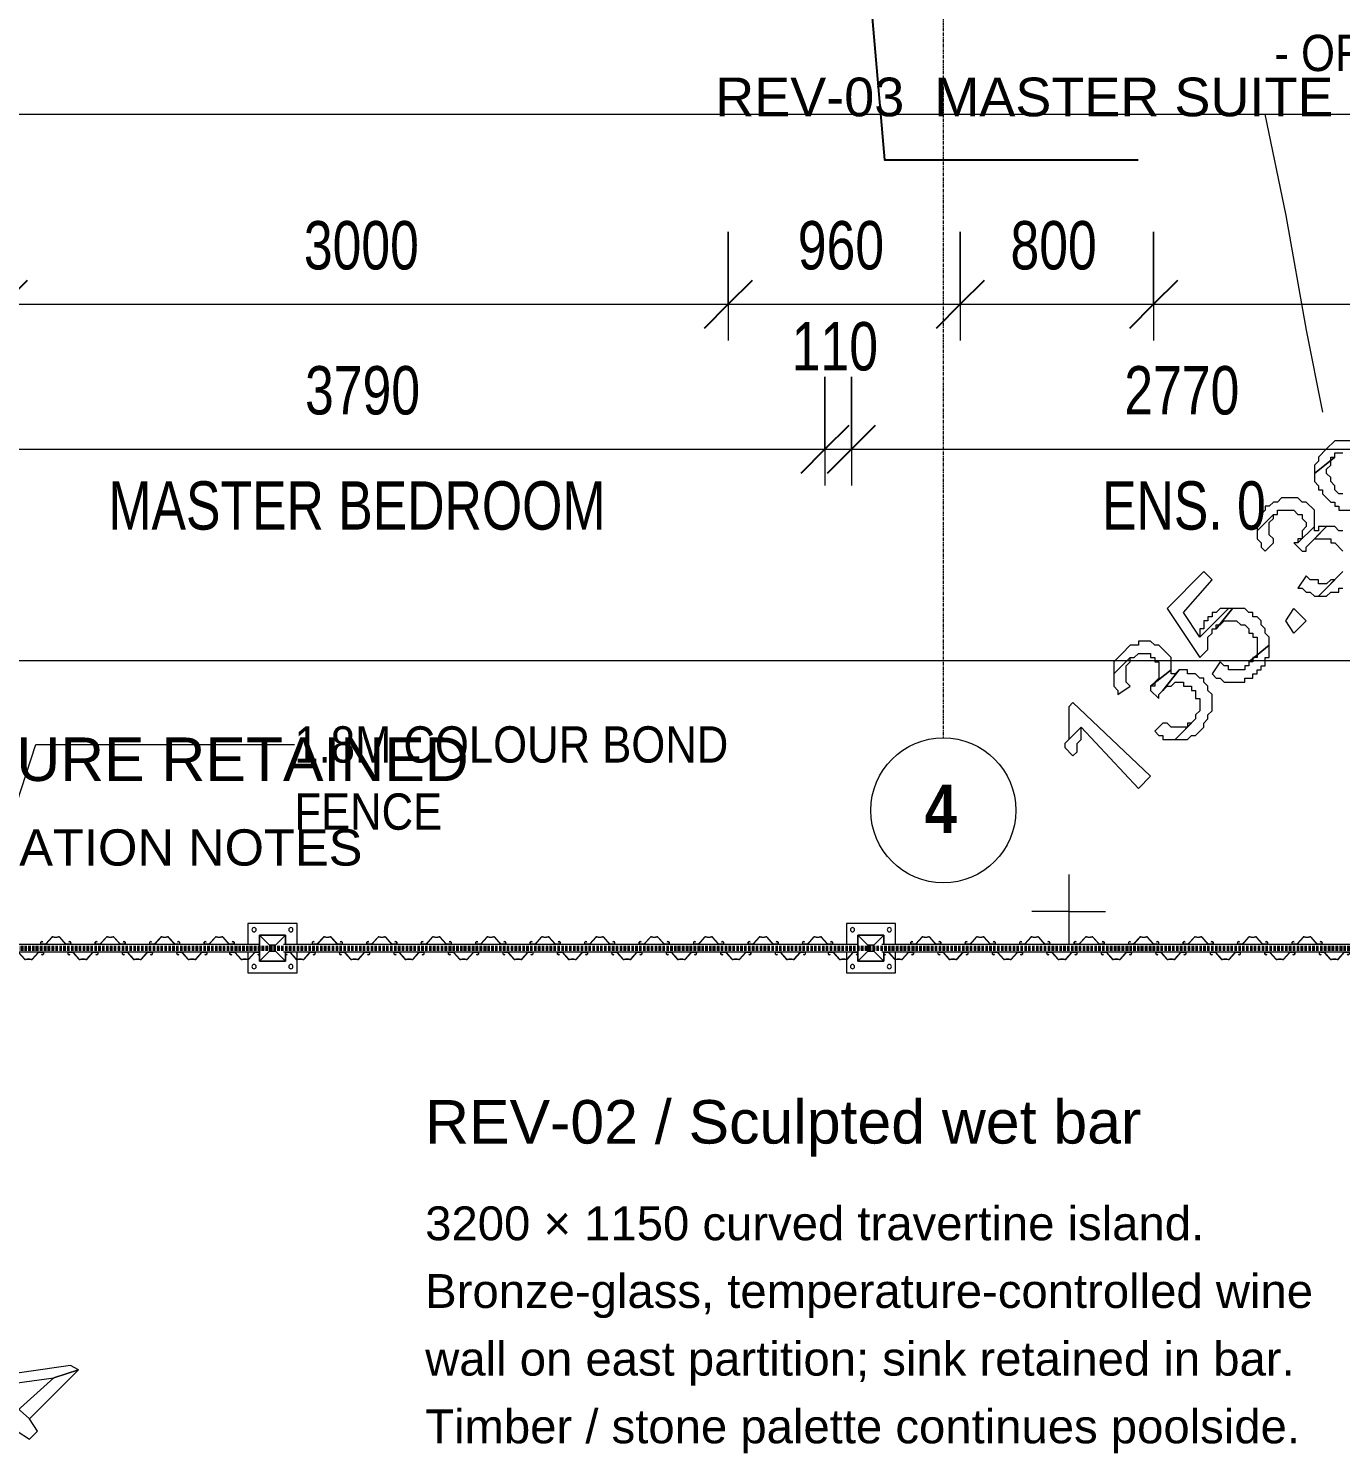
# Model space of a CAD drawing. Header units: millimetres. Extents: x -3370 to 37592, y -25802 to 13127.
# Drawn here: x 13359 to 18788, y -12282 to -6387 of the extents above; entities that cross this region are included whole.
import ezdxf

# ---------------------------------------------------------------- set-up
doc = ezdxf.new("R2010")
doc.units = ezdxf.units.MM
doc.linetypes.add('Boundary', pattern=[16, 10, -3, 0, -3])
doc.linetypes.add('Grid Line', pattern=[22.225, 12.7, -3.175, 3.175, -3.175])
for name, color, linetype, lineweight in [('2 Hoop survey', 8, 'Continuous', 9), ('A-ANNO-DIMS', 211, 'Continuous', 9), ('A-ANNO-DIMS-100', 211, 'Continuous', 9), ('A-FLOR-HRAL', 11, 'Continuous', 9), ('C-BLDG-PADS', 91, 'Continuous', 9), ('C-PROP-LINE', 91, 'Boundary', 70), ('G-ANNO-TEXT', 231, 'Continuous', 9), ('S-GRID', 1, 'Continuous', 9), ('S-GRID-IDEN', 1, 'Continuous', 9), ('默认', 18, 'Continuous', 9)]:
    doc.layers.add(name, color=color, linetype=linetype, lineweight=lineweight)
doc.layers.add('ID_REVISION_MARKUP', color=7, linetype='Continuous', lineweight=25, true_color=0xc83228)
doc.styles.add('Avenir', font='', dxfattribs={"width": 0.9, "height": 150})
doc.styles.add('Avenir_1', font='', dxfattribs={"width": 0.8, "height": 200})
doc.styles.add('Avenir_B', font='', dxfattribs={"width": 0.9, "height": 200})
doc.styles.add('ID_SANS', font='Arial.ttf')
doc.styles.get('Avenir').set_extended_font_data('Avenir')
doc.styles.get('Avenir_1').set_extended_font_data('Avenir')
doc.styles.get('Avenir_B').set_extended_font_data('Avenir', bold=True)
doc.dimstyles.new('OJID-2_0mm_Diagonal_Tick', dxfattribs={"dimscale": 304.8, "dimtxt": 282.499429, "dimasz": 0.656168, "dimexe": 0.492126, "dimexo": 0.0625, "dimgap": 0.164042, "dimtad": 1, "dimdsep": 46, "dimtxsty": 'Avenir_1', "dimblk1": 'OBLIQUE', "dimblk2": 'OBLIQUE', "dimsah": 1, "dimcen": 0.09, "dimdle": 0.492126, "dimazin": 3, "dimtfac": 1, "dimtdec": 4, "dimtix": 1, "dimtmove": 0, "dimatfit": 3, "dimfxl": 0.984252, "dimfxlon": 1, "dimtvp": 1, "dimtolj": 1, "dimarcsym": 2})
doc.dimstyles.new('OJID-2_0mm_Diagonal_Tick_1', dxfattribs={"dimscale": 304.8, "dimtxt": 282.499429, "dimasz": 0.656168, "dimexe": 0.492126, "dimexo": 0.0625, "dimgap": 0.164042, "dimtad": 1, "dimdsep": 46, "dimtxsty": 'Avenir_1', "dimblk1": 'OBLIQUE', "dimblk2": 'OBLIQUE', "dimsah": 1, "dimcen": 0.09, "dimdle": 0.492126, "dimazin": 3, "dimtfac": 1, "dimtdec": 4, "dimtix": 1, "dimtmove": 2, "dimatfit": 3, "dimfxl": 0.984252, "dimfxlon": 1, "dimtvp": 1, "dimtolj": 1, "dimarcsym": 2})

# ---------------------------------------------------------------- blocks, each defined once
blk = doc.blocks.new('2 Hoop survey-1260670-Lower Ground Floor')
at = {"layer": '默认', "color": 9}
for p, q in [((66093.3, 302.1), (66093.3, 13.2)), ((66093.3, 149.7), (65940.9, 149.7)), ((66093.3, 149.7), (66245.7, 149.7))]:
    blk.add_line(p, q, dxfattribs=at)
at = {"layer": '默认', "color": 9, "flags": 128}
for points in [[(66904, 3447.3), (66990.7, 3028.2), (67075.4, 2554.1), (67143.1, 2215.4)], [(67312.5, 2096.9), (67193.9, 2096.9), (67160.1, 2063.1), (67126.2, 2029.2), (67126.2, 2012.3), (67109.3, 1995.3), (67109.3, 1961.5), (67193.9, 2029.2), (67193.9, 2046.1), (67227.8, 2046.1)], [(67227.8, 1876.8), (67210.9, 1876.8), (67193.9, 1893.7), (67193.9, 1910.7), (67177, 1927.6), (67177, 1944.5), (67160.1, 1961.5), (67160.1, 1978.4), (67177, 1995.3), (67177, 2029.2), (67193.9, 2029.2), (67109.3, 1961.5), (67109.3, 1927.6), (67126.2, 1910.7), (67126.2, 1893.7), (67143.1, 1893.7), (67143.1, 1876.8), (67177, 1842.9), (67193.9, 1842.9), (67193.9, 1826), (67210.9, 1826), (67210.9, 1809.1), (67261.7, 1809.1)], [(67227.8, 1555.1), (67126.2, 1453.5), (67160.1, 1453.5), (67177, 1470.4), (67210.9, 1470.4), (67210.9, 1487.4), (67227.8, 1487.4)], [(67227.8, 1724.4), (67210.9, 1724.4), (67193.9, 1741.3), (67160.1, 1741.3), (67109.3, 1690.5), (67177, 1690.5), (67177, 1673.6), (67193.9, 1673.6), (67227.8, 1639.7)]]:
    blk.add_lwpolyline(points, dxfattribs=at)
for points in [[(66906.1, 1826), (66906.1, 1809.1), (66889.2, 1792.1), (66889.2, 1775.2), (66872.2, 1758.3), (66872.2, 1724.4), (66939.9, 1792.1), (66956.9, 1792.1), (66956.9, 1809.1), (67024.6, 1809.1), (67041.5, 1792.1), (67058.5, 1792.1), (67058.5, 1775.2), (67075.4, 1758.3), (67075.4, 1741.3), (67058.5, 1724.4), (67058.5, 1690.5), (67041.5, 1690.5), (67041.5, 1673.6), (67109.3, 1741.3), (67109.3, 1809.1), (67075.4, 1842.9), (67058.5, 1842.9), (67041.5, 1859.9), (66973.8, 1859.9), (66956.9, 1842.9), (66939.9, 1842.9), (66923, 1826)], [(66872.2, 1724.4), (66872.2, 1690.5), (66889.2, 1673.6), (66889.2, 1656.7), (66906.1, 1639.7), (66939.9, 1673.6), (66939.9, 1690.5), (66923, 1707.5), (66923, 1758.3), (66939.9, 1775.2), (66939.9, 1792.1)], [(67024.6, 1673.6), (67058.5, 1639.7), (67075.4, 1639.7), (67075.4, 1656.7), (67160.1, 1741.3), (67126.2, 1741.3), (67126.2, 1724.4), (67109.3, 1724.4), (67109.3, 1741.3), (67041.5, 1673.6)], [(66652.1, 1555.1), (66499.7, 1402.7), (66635.2, 1199.5), (66669, 1233.4), (66669, 1284.2), (66686, 1301.1), (66686, 1318), (66702.9, 1318), (66770.6, 1402.7), (66753.7, 1402.7), (66635.2, 1284.2), (66567.4, 1385.8), (66686, 1521.2)], [(67075.4, 1538.1), (67041.5, 1487.4), (67058.5, 1487.4), (67075.4, 1470.4), (67092.3, 1470.4), (67109.3, 1453.5), (67126.2, 1453.5), (67193.9, 1521.2), (67177, 1521.2), (67160.1, 1504.3), (67126.2, 1504.3), (67126.2, 1521.2), (67092.3, 1521.2)], [(66669, 1368.8), (66669, 1351.9), (66652.1, 1351.9), (66652.1, 1318), (66635.2, 1318), (66635.2, 1284.2), (66753.7, 1402.7), (66719.8, 1402.7), (66702.9, 1385.8), (66686, 1385.8), (66686, 1368.8)], [(66770.6, 1402.7), (66702.9, 1318), (66702.9, 1335), (66719.8, 1335), (66736.8, 1351.9), (66787.6, 1351.9), (66804.5, 1335), (66821.4, 1335), (66838.4, 1318), (66838.4, 1301.1), (66855.3, 1301.1), (66855.3, 1284.2), (66872.2, 1284.2), (66872.2, 1199.5), (66855.3, 1199.5), (66855.3, 1182.6), (66838.4, 1182.6), (66923, 1250.3), (66923, 1284.2), (66906.1, 1301.1), (66906.1, 1318), (66889.2, 1335), (66889.2, 1351.9), (66872.2, 1368.8), (66855.3, 1368.8), (66855.3, 1385.8), (66838.4, 1385.8), (66821.4, 1402.7)], [(67024.6, 1301.1), (66990.7, 1351.9), (67024.6, 1402.7), (67075.4, 1351.9)], [(66313.4, 1216.4), (66279.6, 1182.6), (66279.6, 1131.8), (66347.3, 1199.5), (66364.2, 1199.5), (66381.2, 1216.4), (66432, 1216.4), (66432, 1199.5), (66448.9, 1199.5), (66448.9, 1182.6), (66465.8, 1182.6), (66465.8, 1114.8), (66448.9, 1097.9), (66448.9, 1081), (66432, 1081), (66516.6, 1148.7), (66516.6, 1199.5), (66465.8, 1250.3), (66448.9, 1250.3), (66432, 1267.2), (66381.2, 1267.2), (66381.2, 1250.3), (66347.3, 1250.3)], [(66719.8, 1182.6), (66686, 1131.8), (66702.9, 1114.8), (66719.8, 1114.8), (66736.8, 1097.9), (66821.4, 1097.9), (66821.4, 1114.8), (66855.3, 1114.8), (66855.3, 1131.8), (66872.2, 1131.8), (66872.2, 1148.7), (66889.2, 1148.7), (66889.2, 1165.6), (66906.1, 1165.6), (66906.1, 1199.5), (66923, 1199.5), (66923, 1250.3), (66838.4, 1182.6), (66838.4, 1165.6), (66821.4, 1165.6), (66821.4, 1148.7), (66753.7, 1148.7), (66753.7, 1165.6), (66736.8, 1165.6)], [(66279.6, 1131.8), (66279.6, 1081), (66296.5, 1064), (66296.5, 1047.1), (66347.3, 1081), (66330.4, 1097.9), (66330.4, 1165.6), (66347.3, 1182.6), (66347.3, 1199.5)], [(66432, 1064), (66465.8, 1030.2), (66465.8, 1047.1), (66482.8, 1064), (66550.5, 1148.7), (66533.6, 1131.8), (66516.6, 1131.8), (66516.6, 1148.7), (66432, 1081)], [(66550.5, 1148.7), (66482.8, 1064), (66499.7, 1081), (66516.6, 1081), (66533.6, 1097.9), (66567.4, 1097.9), (66567.4, 1081), (66601.3, 1081), (66601.3, 1064), (66618.2, 1064), (66618.2, 1030.2), (66635.2, 1030.2), (66635.2, 979.4), (66618.2, 962.4), (66618.2, 945.5), (66533.6, 860.9), (66584.4, 860.9), (66601.3, 877.8), (66618.2, 877.8), (66652.1, 911.7), (66652.1, 928.6), (66669, 945.5), (66669, 962.4), (66686, 979.4), (66686, 1047.1), (66669, 1064), (66669, 1081), (66652.1, 1097.9), (66652.1, 1114.8), (66635.2, 1114.8), (66618.2, 1131.8), (66584.4, 1131.8), (66584.4, 1148.7)], [(66110.3, 1013.2), (66093.3, 996.3), (66093.3, 860.9), (66144.1, 911.7), (66381.2, 657.7), (66432, 708.5)], [(66093.3, 860.9), (66076.4, 843.9), (66076.4, 827), (66110.3, 793.1), (66127.2, 810.1), (66127.2, 843.9), (66144.1, 860.9), (66144.1, 911.7)], [(66482.8, 928.6), (66448.9, 894.7), (66465.8, 877.8), (66482.8, 877.8), (66482.8, 860.9), (66533.6, 860.9), (66601.3, 928.6), (66584.4, 928.6), (66584.4, 911.7), (66516.6, 911.7), (66499.7, 928.6)], [(61995.7, -1746.7), (61894.1, -1780.6), (61741.7, -1916.1), (61640.1, -1814.5), (61792.5, -1949.9), (61995.7, -1746.7), (61961.8, -1729.8), (61606.2, -1780.6), (61572.4, -1814.5), (61707.8, -1949.9), (61640.1, -2034.6), (61674, -2068.5), (61741.7, -2000.7), (61792.5, -2034.6), (61826.4, -2000.7), (61792.5, -1949.9), (61640.1, -1814.5), (61894.1, -1780.6)]]:
    blk.add_lwpolyline(points, close=True, dxfattribs=at)
blk = doc.blocks.new('栏杆扶手 - Right Side-V1-Lower Ground Floor')
at = {"layer": 'A-FLOR-HRAL'}
for p, q in [((14.3, 41.4), (-14.4, 15.7)), ((-13.9, 15.1), (14.8, 40.8)), ((6.2, 53.8), (6.8, 54.4)), ((15.1, 57.8), (15.1, 43.2)), ((15.9, 43.2), (15.9, 57.8)), ((-14.4, -15.7), (14.3, -41.4)), ((14.8, -40.8), (-13.9, -15.1)), ((6.8, -54.4), (6.2, -53.8)), ((15.1, -43.2), (15.1, -57.8)), ((15.9, -57.8), (15.9, -43.2))]:
    blk.add_line(p, q, dxfattribs=at)
for centre, radius, start, end in [((10.2, 57.8), 5.65, 360, 225.25952), ((10.2, 57.8), 4.86, 0, 225.30193), ((-11.9, 12.6), 3.97, 129.21574, 193.48706), ((-64.6, 0), 50.2, 346.51294, 13.48706), ((-11.9, 12.6), 3.17, 129.21574, 193.48706), ((-64.6, 0), 51, 346.51294, 13.48706), ((12.7, 43.2), 2.38, 311.84708, 0), ((12.7, 43.2), 3.17, 311.84584, 0), ((-11.9, -12.6), 3.97, 166.51294, 230.78426), ((-11.9, -12.6), 3.18, 166.51294, 230.78426), ((10.2, -57.8), 5.65, 134.74048, 360), ((10.2, -57.8), 4.86, 134.69807, 0), ((12.7, -43.2), 2.38, 0, 48.15292), ((12.7, -43.2), 3.17, 0, 48.15416)]:
    blk.add_arc(centre, radius, start, end, dxfattribs=at)
blk = doc.blocks.new('栏杆扶手 - Left Side-1798714-Lower Ground Floor')
at = {"layer": 'A-FLOR-HRAL'}
for p, q in [((-15.9, 57.8), (-15.9, 43.2)), ((-15.1, 43.2), (-15.1, 57.8)), ((-14.8, 40.8), (13.9, 15.1)), ((14.4, 15.7), (-14.3, 41.4)), ((-6.8, 54.4), (-6.2, 53.8)), ((-15.9, -43.2), (-15.9, -57.8)), ((-15.1, -57.8), (-15.1, -43.2)), ((13.9, -15.1), (-14.8, -40.8)), ((-14.3, -41.4), (14.4, -15.7)), ((-6.2, -53.8), (-6.8, -54.4))]:
    blk.add_line(p, q, dxfattribs=at)
for centre, radius, start, end in [((-10.2, 57.8), 5.65, 314.74048, 180), ((-10.2, 57.8), 4.86, 314.69807, 180), ((-12.7, 43.2), 3.17, 180, 228.15416), ((-12.7, 43.2), 2.38, 180, 228.15292), ((64.6, 0), 51, 166.51294, 193.48706), ((11.9, 12.6), 3.18, 346.51294, 50.78426), ((11.9, 12.6), 3.97, 346.51294, 50.78426), ((64.6, 0), 50.2, 166.51294, 193.48706), ((-12.7, -43.2), 3.17, 131.84584, 180), ((-10.2, -57.8), 5.65, 180, 45.25952), ((-12.7, -43.2), 2.38, 131.84708, 180), ((-10.2, -57.8), 4.86, 180, 45.30193), ((11.9, -12.6), 3.17, 309.21574, 13.48706), ((11.9, -12.6), 3.97, 309.21574, 13.48706)]:
    blk.add_arc(centre, radius, start, end, dxfattribs=at)
blk = doc.blocks.new('栏杆扶手 - Right Side-V2-Lower Ground Floor')
at = {"layer": 'A-FLOR-HRAL'}
for p, q in [((14.3, 41.4), (-14.4, 15.7)), ((-13.9, 15.1), (14.8, 40.8)), ((6.2, 53.8), (6.8, 54.4)), ((15.1, 57.8), (15.1, 43.2)), ((15.9, 43.2), (15.9, 57.8)), ((-14.4, -15.7), (14.3, -41.4)), ((14.8, -40.8), (-13.9, -15.1)), ((6.8, -54.4), (6.2, -53.8)), ((15.1, -43.2), (15.1, -57.8)), ((15.9, -57.8), (15.9, -43.2))]:
    blk.add_line(p, q, dxfattribs=at)
for centre, radius, start, end in [((10.2, 57.8), 5.65, 360, 225.25952), ((10.2, 57.8), 4.86, 0, 225.30193), ((-11.9, 12.6), 3.97, 129.21574, 193.48706), ((-64.6, 0), 50.2, 346.51294, 13.48706), ((-11.9, 12.6), 3.17, 129.21574, 193.48706), ((-64.6, 0), 51, 346.51294, 13.48706), ((12.7, 43.2), 2.38, 311.84708, 0), ((12.7, 43.2), 3.17, 311.84584, 0), ((-11.9, -12.6), 3.97, 166.51294, 230.78426), ((-11.9, -12.6), 3.18, 166.51294, 230.78426), ((10.2, -57.8), 5.65, 134.74048, 205.13408), ((10.2, -57.8), 4.86, 134.69807, 205.10492), ((12.7, -43.2), 2.38, 0, 48.15292), ((10.2, -57.8), 4.86, 331.83726, 0), ((12.7, -43.2), 3.17, 0, 48.15416), ((10.2, -57.8), 5.65, 345.92128, 360)]:
    blk.add_arc(centre, radius, start, end, dxfattribs=at)
blk = doc.blocks.new('栏杆扶手 - Surface-Mounted Center-1798717-Lower Ground Floor')
at = {"layer": 'A-FLOR-HRAL'}
for p, q in [((-15.875, 101.6), (-101.6, 101.6)), ((-101.6, 101.6), (-101.6, -101.6)), ((101.6, 101.6), (15.875, 101.6)), ((101.6, -101.6), (101.6, 101.6)), ((-53.975, 53.975), (53.975, 53.975)), ((-53.975, 53.975), (-12.7, 12.7)), ((-53.975, -53.975), (-53.975, 53.975)), ((53.975, 53.975), (-53.975, 53.975)), ((-53.975, 53.975), (-53.975, -53.975)), ((12.7, 12.7), (-12.7, 12.7)), ((-12.7, 12.7), (-12.7, -12.7)), ((12.7, 12.7), (53.975, 53.975)), ((12.7, -12.7), (12.7, 12.7)), ((53.975, 53.975), (53.975, -53.975)), ((53.975, -53.975), (53.975, 53.975)), ((-53.975, -53.975), (-12.7, -12.7)), ((-15.875, -53.975), (-53.975, -53.975)), ((-53.975, -53.975), (-15.875, -53.975)), ((-12.7, -12.7), (12.7, -12.7)), ((53.975, -53.975), (12.7, -12.7)), ((53.975, -53.975), (15.875, -53.975)), ((15.875, -53.975), (53.975, -53.975)), ((-101.6, -101.6), (-15.875, -101.6)), ((15.875, -101.6), (101.6, -101.6))]:
    blk.add_line(p, q, dxfattribs=at)
for centre, start, end in [((-76.2, 76.2), 0, 180), ((-76.2, 76.2), 180, 0), ((76.2, 76.2), 0, 180), ((76.2, 76.2), 180, 0), ((-76.2, -76.2), 0, 180), ((-76.2, -76.2), 180, 0), ((76.2, -76.2), 0, 180), ((76.2, -76.2), 180, 0)]:
    blk.add_arc(centre, 8.731, start, end, dxfattribs=at)
blk = doc.blocks.new('栏杆扶手 - Right Side-1798712-Lower Ground Floor')
at = {"layer": 'A-FLOR-HRAL'}
for p, q in [((14.3, 41.4), (-14.4, 15.7)), ((-13.9, 15.1), (14.8, 40.8)), ((6.2, 53.8), (6.8, 54.4)), ((15.1, 57.8), (15.1, 43.2)), ((15.9, 43.2), (15.9, 57.8)), ((-14.4, -15.7), (14.3, -41.4)), ((14.8, -40.8), (-13.9, -15.1)), ((6.8, -54.4), (6.2, -53.8)), ((15.1, -43.2), (15.1, -57.8)), ((15.9, -57.8), (15.9, -43.2))]:
    blk.add_line(p, q, dxfattribs=at)
for centre, radius, start, end in [((10.2, 57.8), 5.65, 154.86592, 225.25952), ((10.2, 57.8), 4.86, 154.89508, 225.30193), ((10.2, 57.8), 4.86, 0, 28.16274), ((10.2, 57.8), 5.65, 360, 14.07872), ((-11.9, 12.6), 3.97, 129.21574, 193.48706), ((-64.6, 0), 50.2, 346.51294, 13.48706), ((-11.9, 12.6), 3.17, 129.21574, 193.48706), ((-64.6, 0), 51, 346.51294, 13.48706), ((12.7, 43.2), 2.38, 311.84708, 0), ((12.7, 43.2), 3.17, 311.84584, 0), ((-11.9, -12.6), 3.97, 166.51294, 230.78426), ((-11.9, -12.6), 3.18, 166.51294, 230.78426), ((10.2, -57.8), 5.65, 134.74048, 360), ((10.2, -57.8), 4.86, 134.69807, 0), ((12.7, -43.2), 2.38, 0, 48.15292), ((12.7, -43.2), 3.17, 0, 48.15416)]:
    blk.add_arc(centre, radius, start, end, dxfattribs=at)
blk = doc.blocks.new('栏杆扶手 - Right Side-V9-Lower Ground Floor')
at = {"layer": 'A-FLOR-HRAL'}
for p, q in [((14.3, 41.4), (-14.4, 15.7)), ((-13.9, 15.1), (14.8, 40.8)), ((6.2, 53.8), (6.8, 54.4)), ((15.1, 57.8), (15.1, 43.2)), ((15.9, 43.2), (15.9, 57.8)), ((-14.4, -15.7), (14.3, -41.4)), ((14.8, -40.8), (-13.9, -15.1)), ((6.8, -54.4), (6.2, -53.8)), ((15.1, -43.2), (15.1, -57.8)), ((15.9, -57.8), (15.9, -43.2))]:
    blk.add_line(p, q, dxfattribs=at)
for centre, radius, start, end in [((10.2, 57.8), 5.65, 360, 225.25952), ((10.2, 57.8), 4.86, 0, 225.30193), ((-11.9, 12.6), 3.97, 129.21574, 193.48706), ((-64.6, 0), 50.2, 346.51294, 13.48706), ((-11.9, 12.6), 3.17, 129.21574, 193.48706), ((-64.6, 0), 51, 346.51294, 13.48706), ((12.7, 43.2), 2.38, 311.84708, 0), ((12.7, 43.2), 3.17, 311.84584, 0), ((-11.9, -12.6), 3.97, 166.51294, 230.78426), ((-11.9, -12.6), 3.18, 166.51294, 230.78426), ((10.2, -57.8), 5.65, 134.74048, 205.13408), ((10.2, -57.8), 4.86, 134.69807, 215.73753), ((12.7, -43.2), 2.38, 0, 48.15292), ((10.2, -57.8), 4.86, 331.83726, 0), ((12.7, -43.2), 3.17, 0, 48.15416), ((10.2, -57.8), 5.65, 345.92128, 360)]:
    blk.add_arc(centre, radius, start, end, dxfattribs=at)
blk = doc.blocks.new('栏杆扶手 - 栏杆扶手-2236474-Lower Ground Floor')
at = {"layer": 'A-FLOR-HRAL'}
for p, q in [((14314.2, -10175.8), (12324.1, -10175.8)), ((16790.5, -10175.8), (14413.3, -10175.8)), ((19266.8, -10175.8), (16889.6, -10175.8)), ((14314.2, -10207.5), (12324.1, -10207.5)), ((16790.5, -10207.5), (14413.3, -10207.5)), ((19266.8, -10207.5), (16889.6, -10207.5))]:
    blk.add_line(p, q, dxfattribs=at)
at = {"rotation": 89.99999999999982}
for name, p in [('栏杆扶手 - Surface-Mounted Center-1798717-Lower Ground Floor', (14368.1, -10191.6)), ('栏杆扶手 - Surface-Mounted Center-1798717-Lower Ground Floor', (16844.4, -10191.6)), ('栏杆扶手 - Left Side-1798714-Lower Ground Floor', (13471.2, -10159.8)), ('栏杆扶手 - Left Side-1798714-Lower Ground Floor', (13696.6, -10159.8)), ('栏杆扶手 - Left Side-1798714-Lower Ground Floor', (13922, -10159.8)), ('栏杆扶手 - Left Side-1798714-Lower Ground Floor', (14147.4, -10159.8)), ('栏杆扶手 - Left Side-1798714-Lower Ground Floor', (14595.1, -10159.8)), ('栏杆扶手 - Left Side-1798714-Lower Ground Floor', (14820.5, -10159.8)), ('栏杆扶手 - Left Side-1798714-Lower Ground Floor', (15045.9, -10159.8)), ('栏杆扶手 - Left Side-1798714-Lower Ground Floor', (15271.3, -10159.8)), ('栏杆扶手 - Left Side-1798714-Lower Ground Floor', (15496.7, -10159.8)), ('栏杆扶手 - Left Side-1798714-Lower Ground Floor', (15722.1, -10159.8)), ('栏杆扶手 - Left Side-1798714-Lower Ground Floor', (15947.5, -10159.8)), ('栏杆扶手 - Left Side-1798714-Lower Ground Floor', (16172.9, -10159.8)), ('栏杆扶手 - Left Side-1798714-Lower Ground Floor', (16398.3, -10159.8)), ('栏杆扶手 - Left Side-1798714-Lower Ground Floor', (16623.7, -10159.8)), ('栏杆扶手 - Left Side-1798714-Lower Ground Floor', (17071.4, -10159.8)), ('栏杆扶手 - Left Side-1798714-Lower Ground Floor', (17296.8, -10159.8)), ('栏杆扶手 - Left Side-1798714-Lower Ground Floor', (17522.2, -10159.8)), ('栏杆扶手 - Left Side-1798714-Lower Ground Floor', (17747.6, -10159.8)), ('栏杆扶手 - Left Side-1798714-Lower Ground Floor', (17973, -10159.8)), ('栏杆扶手 - Left Side-1798714-Lower Ground Floor', (18198.4, -10159.8)), ('栏杆扶手 - Left Side-1798714-Lower Ground Floor', (18423.8, -10159.8)), ('栏杆扶手 - Left Side-1798714-Lower Ground Floor', (18649.2, -10159.8)), ('栏杆扶手 - Right Side-V1-Lower Ground Floor', (13358.5, -10223.4)), ('栏杆扶手 - Right Side-V1-Lower Ground Floor', (13583.9, -10223.4)), ('栏杆扶手 - Right Side-V1-Lower Ground Floor', (13809.3, -10223.4)), ('栏杆扶手 - Right Side-V1-Lower Ground Floor', (14034.7, -10223.4)), ('栏杆扶手 - Right Side-V2-Lower Ground Floor', (14253.8, -10223.4)), ('栏杆扶手 - Right Side-1798712-Lower Ground Floor', (14482.4, -10223.4)), ('栏杆扶手 - Right Side-V1-Lower Ground Floor', (14707.8, -10223.4)), ('栏杆扶手 - Right Side-V1-Lower Ground Floor', (14933.2, -10223.4)), ('栏杆扶手 - Right Side-V1-Lower Ground Floor', (15158.6, -10223.4)), ('栏杆扶手 - Right Side-V1-Lower Ground Floor', (15384, -10223.4)), ('栏杆扶手 - Right Side-V1-Lower Ground Floor', (15609.4, -10223.4)), ('栏杆扶手 - Right Side-V1-Lower Ground Floor', (15834.8, -10223.4)), ('栏杆扶手 - Right Side-V1-Lower Ground Floor', (16060.2, -10223.4)), ('栏杆扶手 - Right Side-V1-Lower Ground Floor', (16285.6, -10223.4)), ('栏杆扶手 - Right Side-V1-Lower Ground Floor', (16511, -10223.4)), ('栏杆扶手 - Right Side-V9-Lower Ground Floor', (16730.1, -10223.4)), ('栏杆扶手 - Right Side-1798712-Lower Ground Floor', (16958.7, -10223.4)), ('栏杆扶手 - Right Side-V1-Lower Ground Floor', (17184.1, -10223.4)), ('栏杆扶手 - Right Side-V1-Lower Ground Floor', (17409.5, -10223.4)), ('栏杆扶手 - Right Side-V1-Lower Ground Floor', (17634.9, -10223.4)), ('栏杆扶手 - Right Side-V1-Lower Ground Floor', (17860.3, -10223.4)), ('栏杆扶手 - Right Side-V1-Lower Ground Floor', (18085.7, -10223.4)), ('栏杆扶手 - Right Side-V1-Lower Ground Floor', (18311.1, -10223.4)), ('栏杆扶手 - Right Side-V1-Lower Ground Floor', (18536.5, -10223.4)), ('栏杆扶手 - Right Side-V1-Lower Ground Floor', (18761.9, -10223.4))]:
    blk.add_blockref(name, p, dxfattribs=at)
blk = doc.blocks.new('Family - ___-1140397-Lower Ground Floor')
at = {"layer": 'C-PROP-LINE'}
blk.add_line((-3370.2, -10191.6), (37591.9, -10191.6), dxfattribs=at)
blk = doc.blocks.new('轴网 - Annotation - Grid Head _Circle 6mm_-283740-Lower Ground Floor')
at = {"layer": 'S-GRID-IDEN'}
blk.add_circle((0, 0), 3, dxfattribs=at)
blk = doc.blocks.new('DIMBLOCK4-Lower Ground Floor')
at = {"layer": 'A-ANNO-DIMS-100'}
for p, q in [((13254, -7227.6), (13254, -7677.6)), ((13254, -7527.6), (13254, -7227.6)), ((16254, -7227.6), (16254, -7677.6)), ((16254, -7527.6), (16254, -7227.6)), ((13254, -7527.6), (16254, -7527.6))]:
    blk.add_line(p, q, dxfattribs=at)
at = {"layer": 'A-ANNO-DIMS-100', "lineweight": 25}
for p, q in [((13254, -7527.6), (13354, -7427.6)), ((16254, -7527.6), (16354, -7427.6)), ((13254, -7527.6), (13154, -7627.6)), ((16254, -7527.6), (16154, -7627.6))]:
    blk.add_line(p, q, dxfattribs=at)
at = {"layer": 'A-ANNO-DIMS-100', "color": 0, "insert": (14497.9, -7183.5), "char_height": 200, "width": 614.719, "attachment_point": 1, "line_spacing_factor": 1.129998, "style": 'Avenir_1'}
blk.add_mtext('3000', dxfattribs=at)
blk = doc.blocks.new('_Oblique')
at = {"color": 0, "linetype": 'ByBlock', "lineweight": -2}
blk.add_line((-0.5, -0.5), (0.5, 0.5), dxfattribs=at)
blk = doc.blocks.new('DIMBLOCK5-Lower Ground Floor')
at = {"layer": 'A-ANNO-DIMS-100'}
for p, q in [((16254, -7227.6), (16254, -7677.6)), ((16254, -7527.6), (16254, -7227.6)), ((17214, -7227.6), (17214, -7677.6)), ((17214, -7527.6), (17214, -7227.6)), ((16254, -7527.6), (17214, -7527.6))]:
    blk.add_line(p, q, dxfattribs=at)
at = {"layer": 'A-ANNO-DIMS-100', "lineweight": 25}
for p, q in [((16254, -7527.6), (16354, -7427.6)), ((17214, -7527.6), (17314, -7427.6)), ((16254, -7527.6), (16154, -7627.6)), ((17214, -7527.6), (17114, -7627.6))]:
    blk.add_line(p, q, dxfattribs=at)
at = {"layer": 'A-ANNO-DIMS-100', "color": 0, "insert": (16541.9, -7183.5), "char_height": 200, "width": 461.039, "attachment_point": 1, "line_spacing_factor": 1.129998, "style": 'Avenir_1'}
blk.add_mtext('960', dxfattribs=at)
blk = doc.blocks.new('DIMBLOCK6-Lower Ground Floor')
at = {"layer": 'A-ANNO-DIMS-100'}
for p, q in [((17214, -7227.6), (17214, -7677.6)), ((17214, -7527.6), (17214, -7227.6)), ((18014, -7227.6), (18014, -7677.6)), ((18014, -7527.6), (18014, -7227.6)), ((17214, -7527.6), (18014, -7527.6))]:
    blk.add_line(p, q, dxfattribs=at)
at = {"layer": 'A-ANNO-DIMS-100', "lineweight": 25}
for p, q in [((17214, -7527.6), (17314, -7427.6)), ((18014, -7527.6), (18114, -7427.6)), ((17214, -7527.6), (17114, -7627.6)), ((18014, -7527.6), (17914, -7627.6))]:
    blk.add_line(p, q, dxfattribs=at)
at = {"layer": 'A-ANNO-DIMS-100', "color": 0, "insert": (17421.9, -7183.5), "char_height": 200, "width": 461.039, "attachment_point": 1, "line_spacing_factor": 1.129998, "style": 'Avenir_1'}
blk.add_mtext('800', dxfattribs=at)
blk = doc.blocks.new('DIMBLOCK7-Lower Ground Floor')
at = {"layer": 'A-ANNO-DIMS-100'}
for p, q in [((18014, -7227.6), (18014, -7677.6)), ((18014, -7527.6), (18014, -7227.6)), ((20144, -7227.6), (20144, -7677.6)), ((20144, -7527.6), (20144, -7227.6)), ((18014, -7527.6), (20144, -7527.6))]:
    blk.add_line(p, q, dxfattribs=at)
at = {"layer": 'A-ANNO-DIMS-100', "lineweight": 25}
for p, q in [((18014, -7527.6), (18114, -7427.6)), ((20144, -7527.6), (20244, -7427.6)), ((18014, -7527.6), (17914, -7627.6)), ((20144, -7527.6), (20044, -7627.6))]:
    blk.add_line(p, q, dxfattribs=at)
at = {"layer": 'A-ANNO-DIMS-100', "color": 0, "insert": (18822.9, -7183.5), "char_height": 200, "width": 614.719, "attachment_point": 1, "line_spacing_factor": 1.129998, "style": 'Avenir_1'}
blk.add_mtext('2130', dxfattribs=at)
blk = doc.blocks.new('DIMBLOCK48-Lower Ground Floor')
at = {"layer": 'A-ANNO-DIMS-100'}
for p, q in [((8584, -8702.1), (8584, -9152.1)), ((8584, -9002.1), (8584, -8702.1)), ((32084, -8702.1), (32084, -9152.1)), ((32084, -9002.1), (32084, -8702.1)), ((8434, -9002.1), (32084, -9002.1))]:
    blk.add_line(p, q, dxfattribs=at)
at = {"layer": 'A-ANNO-DIMS-100', "lineweight": 25}
for p, q in [((8584, -9002.1), (8684, -8902.1)), ((32084, -9002.1), (32184, -8902.1)), ((8584, -9002.1), (8484, -9102.1)), ((32084, -9002.1), (31984, -9102.1))]:
    blk.add_line(p, q, dxfattribs=at)
at = {"layer": 'A-ANNO-DIMS-100', "color": 0, "insert": (20013.9, -8657.9), "char_height": 200, "width": 768.398, "attachment_point": 1, "line_spacing_factor": 1.129998, "style": 'Avenir_1'}
blk.add_mtext('23500', dxfattribs=at)
blk = doc.blocks.new('DIMBLOCK56-Lower Ground Floor')
at = {"layer": 'A-ANNO-DIMS-100'}
for p, q in [((12864, -7827.6), (12864, -8277.6)), ((12864, -8127.6), (12864, -7827.6)), ((16654, -7827.6), (16654, -8277.6)), ((16654, -8127.6), (16654, -7827.6)), ((12864, -8127.6), (16654, -8127.6))]:
    blk.add_line(p, q, dxfattribs=at)
at = {"layer": 'A-ANNO-DIMS-100', "lineweight": 25}
for p, q in [((12864, -8127.6), (12964, -8027.6)), ((16654, -8127.6), (16754, -8027.6)), ((12864, -8127.6), (12764, -8227.6)), ((16654, -8127.6), (16554, -8227.6))]:
    blk.add_line(p, q, dxfattribs=at)
at = {"layer": 'A-ANNO-DIMS-100', "color": 0, "char_height": 200, "attachment_point": 1, "line_spacing_factor": 1.129998, "style": 'Avenir_1'}
for s, insert, width in [('3790', (14502.9, -7783.5), 614.719), ('MASTER BEDROOM', (13689.3, -8260.1), 2567.355)]:
    blk.add_mtext(s, dxfattribs=dict(at, insert=insert, width=width))
blk = doc.blocks.new('DIMBLOCK57-Lower Ground Floor')
at = {"layer": 'A-ANNO-DIMS-100'}
for p, q in [((16654, -7827.6), (16654, -8277.6)), ((16654, -8127.6), (16654, -7827.6)), ((16764, -7827.6), (16764, -8277.6)), ((16764, -8127.6), (16764, -7827.6)), ((16654, -8127.6), (16764, -8127.6))]:
    blk.add_line(p, q, dxfattribs=at)
at = {"layer": 'A-ANNO-DIMS-100', "lineweight": 25}
for p, q in [((16654, -8127.6), (16754, -8027.6)), ((16764, -8127.6), (16864, -8027.6)), ((16654, -8127.6), (16554, -8227.6)), ((16764, -8127.6), (16664, -8227.6))]:
    blk.add_line(p, q, dxfattribs=at)
at = {"layer": 'A-ANNO-DIMS-100', "color": 0, "insert": (16516.9, -7601.4), "char_height": 200, "width": 461.039, "attachment_point": 1, "line_spacing_factor": 1.129998, "style": 'Avenir_1'}
blk.add_mtext('110', dxfattribs=at)
blk = doc.blocks.new('DIMBLOCK58-Lower Ground Floor')
at = {"layer": 'A-ANNO-DIMS-100'}
for p, q in [((16764, -7827.6), (16764, -8277.6)), ((16764, -8127.6), (16764, -7827.6)), ((19534, -7827.6), (19534, -8277.6)), ((19534, -8127.6), (19534, -7827.6)), ((16764, -8127.6), (19534, -8127.6))]:
    blk.add_line(p, q, dxfattribs=at)
at = {"layer": 'A-ANNO-DIMS-100', "lineweight": 25}
for p, q in [((16764, -8127.6), (16864, -8027.6)), ((19534, -8127.6), (19634, -8027.6)), ((16764, -8127.6), (16664, -8227.6)), ((19534, -8127.6), (19434, -8227.6))]:
    blk.add_line(p, q, dxfattribs=at)
at = {"layer": 'A-ANNO-DIMS-100', "color": 0, "char_height": 200, "attachment_point": 1, "line_spacing_factor": 1.129998, "style": 'Avenir_1'}
for s, insert, width in [('2770', (17892.9, -7783.5), 614.719), ('ENS. 0', (17800.6, -8260.1), 836.198)]:
    blk.add_mtext(s, dxfattribs=dict(at, insert=insert, width=width))

msp = doc.modelspace()

# ---------------------------------------------------------------- linework, layer by layer
at = {"layer": 'C-BLDG-PADS'}
msp.add_line((8584.04, -6741.636), (25784.04, -6741.636), dxfattribs=at)
at = {"layer": 'G-ANNO-TEXT', "color": 7}
for p, q in [((13121.273, -10166.698), (13388.844, -9348.752)), ((13388.844, -9348.752), (14458.602, -9348.752))]:
    msp.add_line(p, q, dxfattribs=at)
at = {"layer": 'ID_REVISION_MARKUP'}
msp.add_lwpolyline([(16560, -3000), (16900, -6930), (17950, -6930)], dxfattribs=at)
at = {"layer": 'S-GRID', "linetype": 'Grid Line'}
msp.add_line((17144.04, 11106.923), (17144.04, -9321.465), dxfattribs=at)

# ---------------------------------------------------------------- block references
at = {"layer": '2 Hoop survey', "color": 9}
msp.add_blockref('2 Hoop survey-1260670-Lower Ground Floor', (-48430.024, -10188.937), dxfattribs=at)
at = {"layer": 'A-FLOR-HRAL'}
msp.add_blockref('栏杆扶手 - 栏杆扶手-2236474-Lower Ground Floor', (0, 0), dxfattribs=at)
at = {"layer": 'C-PROP-LINE'}
msp.add_blockref('Family - ___-1140397-Lower Ground Floor', (0, 0), dxfattribs=at)
at = {"layer": 'S-GRID-IDEN', "xscale": 99.99999999999993, "yscale": 99.99999999999993, "zscale": 99.99999999999993, "rotation": 180}
msp.add_blockref('轴网 - Annotation - Grid Head _Circle 6mm_-283740-Lower Ground Floor', (17144.04, -9621.465), dxfattribs=at)

# ---------------------------------------------------------------- texts
at = {"layer": 'G-ANNO-TEXT', "color": 7, "char_height": 150, "attachment_point": 1, "style": 'Avenir'}
for s, insert, width in [('- OR HOT WATER SYSTEM WITH A HIGHER ENERGY RATING', (18513.997, -6412.903), 6529.74469), ('1.8M COLOUR BOND ', (14458.602, -9273.752), 2366.5815), ('FENCE', (14458.602, -9551.565), 750.3795)]:
    msp.add_mtext(s, dxfattribs=dict(at, insert=insert, width=width))
at = {"layer": 'ID_REVISION_MARKUP', "style": 'ID_SANS'}
for s, height, p in [('REV-03  MASTER SUITE', 160, (16200, -6750)), ('INTERIOR CONCEPT - SOURCE ARCHITECTURE RETAINED', 180, (8000, -9500)), ('DIMENSION / CEILING DIFFERENCES: SEE COORDINATION NOTES', 150, (8000, -9850)), ('REV-02 / Sculpted wet bar', 180, (15000, -11000)), ('3200 × 1150 curved travertine island.', 140, (15000, -11400)), ('Bronze-glass, temperature-controlled wine', 140, (15000, -11680)), ('wall on east partition; sink retained in bar.', 140, (15000, -11960)), ('Timber / stone palette continues poolside.', 140, (15000, -12240))]:
    msp.add_text(s, height=height, dxfattribs=at).set_placement(p)
at = {"layer": 'S-GRID-IDEN', "insert": (17066.762, -9514.812), "char_height": 200, "width": 180.37969, "attachment_point": 1, "style": 'Avenir_B'}
msp.add_mtext('\\fAvenir|b1|i0|c134|p34|;\\W.9;4', dxfattribs=at)

# ---------------------------------------------------------------- dimensions: what is measured, and where the dimension line sits
at = {"layer": 'A-ANNO-DIMS'}
for base, p1, p2, override, picture, middle in [((16254.04, -7527.635), (13254.04, -7227.635), (16254.04, -7227.635), {"dimfxl": 3000}, 'DIMBLOCK4-Lower Ground Floor', (14754.04, -7374.245)), ((17214.04, -7527.635), (16254.04, -7227.635), (17214.04, -7227.635), {"dimfxl": 960}, 'DIMBLOCK5-Lower Ground Floor', (16734.04, -7374.245)), ((18014.04, -7527.635), (17214.04, -7227.635), (18014.04, -7227.635), {"dimfxl": 800}, 'DIMBLOCK6-Lower Ground Floor', (17614.04, -7374.245)), ((20144.04, -7527.635), (18014.04, -7227.635), (20144.04, -7227.635), {"dimfxl": 2130}, 'DIMBLOCK7-Lower Ground Floor', (19079.04, -7374.245)), ((32084.04, -9002.062), (8584.04, -8702.062), (32084.04, -8702.062), {"dimfxl": 23500}, 'DIMBLOCK48-Lower Ground Floor', (20334.04, -8848.672))]:
    dim = msp.add_linear_dim(base=base, p1=p1, p2=p2, dimstyle='OJID-2_0mm_Diagonal_Tick', override=override, dxfattribs=at)
    dim.commit()
    dim.dimension.update_dxf_attribs({"geometry": picture, "text_midpoint": middle})
dim = msp.add_linear_dim(base=(16764.04, -8127.635), p1=(16654.04, -7827.635), p2=(16764.04, -7827.635), dimstyle='OJID-2_0mm_Diagonal_Tick_1', override={"dimfxl": 110}, dxfattribs=at)
dim.commit()
dim.dimension.update_dxf_attribs({"geometry": 'DIMBLOCK57-Lower Ground Floor', "text_midpoint": (16747.46, -7734.692), "dimtype": 160})
for base, p1, p2, text, override, picture, middle in [((16654.04, -8127.635), (12864.04, -7827.635), (16654.04, -7827.635), '<>\\XMASTER BEDROOM', {"dimfxl": 3790}, 'DIMBLOCK56-Lower Ground Floor', (14759.04, -8127.635)), ((19534.04, -8127.635), (16764.04, -7827.635), (19534.04, -7827.635), '<>\\XENS. 0', {"dimfxl": 2770}, 'DIMBLOCK58-Lower Ground Floor', (18149.04, -8127.635))]:
    dim = msp.add_linear_dim(base=base, p1=p1, p2=p2, text=text, dimstyle='OJID-2_0mm_Diagonal_Tick', override=override, dxfattribs=at)
    dim.commit()
    dim.dimension.update_dxf_attribs({"geometry": picture, "text_midpoint": middle})

doc.saveas('drawing.dxf')
